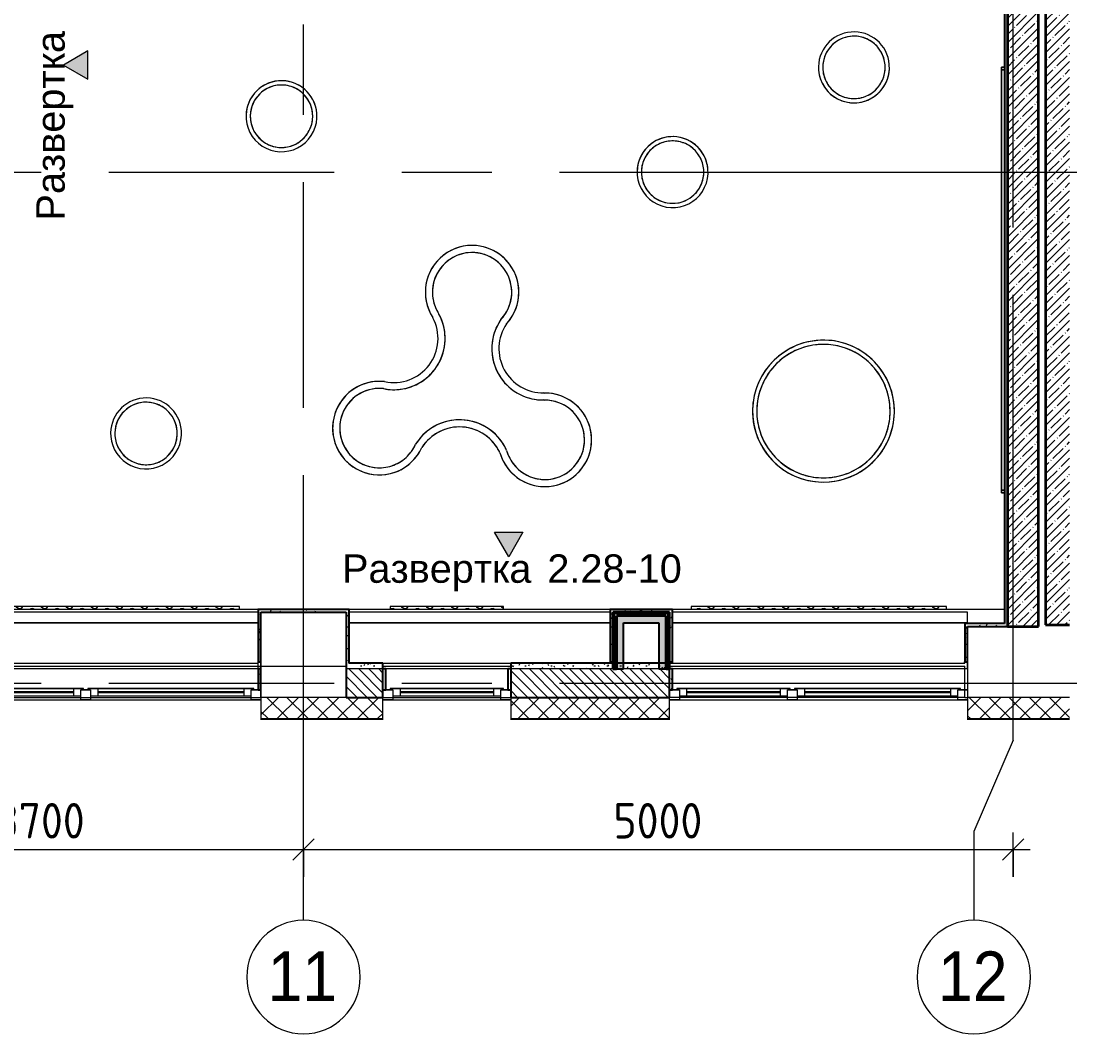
# Model space of a CAD drawing. Header units: millimetres. Extents: x 16345 to 138513, y -2470 to 23828.
# Drawn here: x 31320 to 38760, y -2470 to 4664 of the extents above; entities that cross this region are included whole.
import ezdxf

# ---------------------------------------------------------------- set-up
doc = ezdxf.new("R2010")
doc.units = ezdxf.units.MM
doc.linetypes.add('Осевая', pattern=[3175, 635, -476.25, 1587.5, -476.25])
for name, color, linetype, lineweight in [('A-ANNO-DIMS', 7, 'Continuous', 9), ('A-ANNO-DIMS-100', 7, 'Continuous', 9), ('A-GLAZ', 7, 'Continuous', 9), ('A-GLAZ-1', 7, 'Continuous', 13), ('A-WALL', 7, 'Continuous', 9), ('G-ANNO-SYMB', 7, 'Continuous', 9), ('I-FURN', 7, 'Continuous', 9), ('I-WALL', 7, 'Continuous', 9), ('Знаки', 7, 'Continuous', 9), ('Оси', 7, 'Continuous', 9), ('Оси-1', 7, 'Continuous', 20), ('Оси-2', 7, 'Осевая', 9)]:
    doc.layers.add(name, color=color, linetype=linetype, lineweight=lineweight)
for name, color, linetype, lineweight, true_color in [('A-WALL-1', 7, 'Continuous', 13, 0x3c3c3c), ('A-WALL-2', 7, 'Continuous', 35, 0x3c3c3c), ('A-WALL-3', 7, 'Continuous', 25, 0x3c3c3c), ('A-WALL-FNSH-1', 7, 'Continuous', 13, 0x3c3c3c), ('A-WALL-FNSH-2', 7, 'Continuous', 9, 0x3c3c3c), ('I-FURN-1', 7, 'Continuous', 9, 0xf0f0f0)]:
    doc.layers.add(name, color=color, linetype=linetype, lineweight=lineweight, true_color=true_color)
doc.styles.add('Arial', font='arial.ttf', dxfattribs={"width": 0.9, "height": 350})
doc.styles.add('Arial_1', font='arial.ttf', dxfattribs={"height": 200})
doc.styles.add('ISOCPEUR', font='isocpeur.ttf', dxfattribs={"width": 0.9, "height": 250})
doc.dimstyles.new('ISO-2_5_0_9К_БОЛЬШОЙ', dxfattribs={"dimscale": 304.8, "dimtxt": 248.995294, "dimasz": 0.492126, "dimexe": 0.393701, "dimexo": 0.984252, "dimgap": 0, "dimtad": 1, "dimdec": 0, "dimrnd": 10, "dimzin": 0, "dimdsep": 46, "dimtxsty": 'ISOCPEUR', "dimblk1": 'OBLIQUE', "dimblk2": 'OBLIQUE', "dimsah": 1, "dimcen": 0.09, "dimdle": 0.393701, "dimazin": 0, "dimtfac": 1, "dimtdec": 4, "dimtix": 1, "dimtmove": 0, "dimatfit": 3, "dimfxl": 1, "dimtvp": 1, "dimtolj": 1, "dimtzin": 0, "dimarcsym": 2})
pattern_1 = [(45, (0, 0), (-57.02463, 57.02463), []), (45, (57.025, 0), (-57.02463, 57.02463), [100.806, -20.161, 3.353, -16.808])]
pattern_2 = [(0, (0, 0), (121.92, 30.48), [10.058, -81.382, 10.058, -81.382, -487.68]), (0, (0, 0), (121.92, 30.48), [-182.88, 10.058, -172.822, 10.058, -81.382, -213.36]), (0, (0, 0), (121.92, 30.48), [-457.2, 10.058, -50.902, 10.058, -142.342]), (120, (45.72, 15.24), (-87.356454, 90.345817), [10.058, -81.382, 10.058, -81.382, -487.68]), (120, (45.72, 15.24), (-87.356454, 90.345817), [-182.88, 10.058, -172.822, 10.058, -81.382, -213.36]), (120, (45.72, 15.24), (-87.356454, 90.345817), [-457.2, 10.058, -50.902, 10.058, -142.342]), (240, (60.96, 76.2), (-34.563546, -120.825817), [10.058, -81.382, 10.058, -81.382, -487.68]), (240, (60.96, 76.2), (-34.563546, -120.825817), [-182.88, 10.058, -172.822, 10.058, -81.382, -213.36]), (240, (60.96, 76.2), (-34.563546, -120.825817), [-457.2, 10.058, -50.902, 10.058, -142.342])]
pattern_3 = [(45, (0, 0), (-106.066, 106.066), []), (135, (0, 0), (-106.066, -106.066), [])]

# ---------------------------------------------------------------- blocks, each defined once
blk = doc.blocks.new('120_Окно_СКБ_2Ст - 120_Окно_СКБ_2Ст 2100х2400 _мал створка справа_-22446225-План разверток пом_ 2_28_ Этаж 2')
at = {"layer": 'A-GLAZ'}
for p, q in [((1050, -57), (-1050, -57)), ((-1030, -127), (-1000, -127)), ((-930, -107), (100, -107)), ((100, -117), (-930, -117)), ((170, -127), (200, -127)), ((270, -107), (930, -107)), ((930, -117), (270, -117)), ((1000, -127), (1030, -127))]:
    blk.add_line(p, q, dxfattribs=at)
at = {"layer": 'A-GLAZ-1'}
for p, q in [((-1050, -127), (-1050, -57)), ((-1050, -57), (-980, -57)), ((-980, -57), (-980, -127)), ((150, -127), (150, -57)), ((150, -57), (220, -57)), ((220, -57), (220, -127)), ((980, -127), (980, -57)), ((980, -57), (1050, -57)), ((1050, -57), (1050, -127)), ((-980, -127), (-1050, -127)), ((-980, -127), (-1000, -127)), ((-1000, -127), (-1000, -137)), ((-1000, -137), (170, -137)), ((170, -137), (-1000, -137)), ((150, -87), (-980, -87)), ((-980, -87), (-980, -127)), ((-930, -137), (-930, -87)), ((100, -137), (100, -87)), ((150, -127), (150, -87)), ((220, -127), (150, -127)), ((170, -127), (150, -127)), ((170, -137), (170, -127)), ((220, -127), (200, -127)), ((200, -127), (200, -137)), ((200, -137), (1000, -137)), ((1000, -137), (200, -137)), ((980, -87), (220, -87)), ((220, -87), (220, -127)), ((270, -137), (270, -87)), ((930, -137), (930, -87)), ((980, -127), (980, -87)), ((1050, -127), (980, -127)), ((1000, -127), (980, -127)), ((1000, -137), (1000, -127))]:
    blk.add_line(p, q, dxfattribs=at)
blk = doc.blocks.new('120_Окно_СКБ_2Ст - 120_Окно_СКБ_2Ст 2100х2400 _мал створка справа_-V1-План разверток пом_ 2_28_ Этаж 2')
at = {"layer": 'A-GLAZ'}
for p, q in [((1050, -57), (-1050, -57)), ((-1050, -127), (-1000, -127)), ((-930, -107), (100, -107)), ((100, -117), (-930, -117)), ((170, -127), (200, -127)), ((270, -107), (930, -107)), ((930, -117), (270, -117)), ((1000, -127), (1030, -127))]:
    blk.add_line(p, q, dxfattribs=at)
at = {"layer": 'A-GLAZ-1'}
for p, q in [((-1050, -127), (-1050, -57)), ((-1050, -57), (-980, -57)), ((-980, -57), (-980, -127)), ((150, -127), (150, -57)), ((150, -57), (220, -57)), ((220, -57), (220, -127)), ((980, -127), (980, -57)), ((980, -57), (1050, -57)), ((1050, -57), (1050, -127)), ((-980, -127), (-1050, -127)), ((-980, -127), (-1000, -127)), ((-1000, -127), (-1000, -137)), ((-1000, -137), (170, -137)), ((170, -137), (-1000, -137)), ((150, -87), (-980, -87)), ((-980, -87), (-980, -127)), ((-930, -137), (-930, -87)), ((100, -137), (100, -87)), ((150, -127), (150, -87)), ((220, -127), (150, -127)), ((170, -127), (150, -127)), ((170, -137), (170, -127)), ((220, -127), (200, -127)), ((200, -127), (200, -137)), ((200, -137), (1000, -137)), ((1000, -137), (200, -137)), ((980, -87), (220, -87)), ((220, -87), (220, -127)), ((270, -137), (270, -87)), ((930, -137), (930, -87)), ((980, -127), (980, -87)), ((1050, -127), (980, -127)), ((1000, -127), (980, -127)), ((1000, -137), (1000, -127))]:
    blk.add_line(p, q, dxfattribs=at)
blk = doc.blocks.new('120_Окно_СКБ_1Ст - 120_Окно_СКБ_1Ст 900х2500_h_-20664874-План разверток пом_ 2_28_ Этаж 2')
at = {"layer": 'A-GLAZ'}
for p, q in [((450, -57), (-450, -57)), ((-430, -127), (-400, -127)), ((-330, -107), (330, -107)), ((330, -117), (-330, -117)), ((400, -127), (430, -127))]:
    blk.add_line(p, q, dxfattribs=at)
at = {"layer": 'A-GLAZ-1'}
for p, q in [((-450, -127), (-450, -57)), ((-450, -57), (-380, -57)), ((-380, -57), (-380, -127)), ((380, -127), (380, -57)), ((380, -57), (450, -57)), ((450, -57), (450, -127)), ((-380, -127), (-450, -127)), ((-380, -127), (-400, -127)), ((-400, -127), (-400, -137)), ((-400, -137), (400, -137)), ((400, -137), (-400, -137)), ((380, -87), (-380, -87)), ((-380, -87), (-380, -127)), ((-330, -137), (-330, -87)), ((330, -137), (330, -87)), ((380, -127), (380, -87)), ((450, -127), (380, -127)), ((400, -127), (380, -127)), ((400, -137), (400, -127))]:
    blk.add_line(p, q, dxfattribs=at)
blk = doc.blocks.new('Зеркало обычное - 1_305-32858948-План разверток пом_ 2_28_ Этаж 2')
at = {"layer": 'I-FURN'}
h = blk.add_hatch(dxfattribs=at)
h.set_pattern_fill('FP_15', color=256, style=0, pattern_type=2)
h.set_pattern_definition([(45, (50, 50), (-200, 0), [141.42, -141.42]), (45, (100, 50), (-200, 0), [70.71, -212.132]), (45, (50, 100), (-200, 0), [70.71, -212.132])])
h.paths.add_polyline_path([(1480, 60), (-1480, 60), (-1480, 40), (1480, 40)])
at = {"layer": 'I-FURN-1'}
for p, q in [((1500, 60), (-1500, 60)), ((-1500, 60), (-1500, 40)), ((-1500, 40), (-1500, 60)), ((-1500, 60), (-1480, 60)), ((-1500, 40), (1500, 40)), ((-1480, 40), (-1500, 40)), ((1480, 60), (-1480, 60)), ((-1480, 60), (-1480, 40)), ((-1480, 40), (-1480, 60)), ((-1480, 60), (1480, 60)), ((-1480, 60), (1480, 60)), ((1480, 60), (-1480, 60)), ((-1480, 60), (1480, 60)), ((-1480, 40), (-1480, 60)), ((-1480, 40), (-1480, 60)), ((-1480, 40), (1480, 40)), ((1480, 40), (-1480, 40)), ((1480, 40), (-1480, 40)), ((-1480, 40), (1480, 40)), ((1480, 40), (-1480, 40)), ((1480, 40), (1480, 60)), ((1480, 60), (1480, 40)), ((1480, 60), (1500, 60)), ((1480, 60), (1480, 40)), ((1480, 40), (1480, 60)), ((1500, 40), (1480, 40)), ((1500, 40), (1500, 60)), ((1500, 60), (1500, 40))]:
    blk.add_line(p, q, dxfattribs=at)
blk = doc.blocks.new('рекреация сидение - рекреация сидение-V3-План разверток пом_ 2_28_ Этаж 2')
at = {"layer": 'I-FURN-1'}
for p, q in [((560.3, -52.6), (553.5, -52)), ((553.5, -52), (560.3, -52.6)), ((560.8, -2.5), (554, -1.8)), ((554, -1.8), (560.8, -2.5))]:
    blk.add_line(p, q, dxfattribs=at)
for centre, radius, start, end in [((0.7, 671), 329.5, 321.23719, 216.91447), ((0.7, 671), 329.5, 321.23719, 172.44886), ((0.7, 671), 279.5, 33.89658, 184.33322), ((0.7, 671), 279.5, 33.89658, 143.95292), ((0.7, 671), 279.5, 143.95292, 156.1814), ((0.7, 671), 279.5, 320.52569, 33.76562), ((0.7, 671), 279.5, 21.6681, 33.76562), ((0.7, 671), 279.5, 156.1814, 184.33322), ((0.7, 671), 279.5, 9.43962, 21.6681), ((0.7, 671), 329.5, 172.44886, 216.91447), ((0.7, 671), 279.5, 332.75417, 9.43962), ((0.7, 671), 279.5, 184.40396, 217.32381), ((0.7, 671), 279.5, 184.40396, 205.09533), ((0.7, 671), 279.5, 205.09533, 217.32381), ((0.7, 671), 279.5, 320.52569, 332.75417), ((-526.9, 308.3), 311.3, 261.83484, 31.95273), ((-526.9, 308.3), 311.3, 261.83484, 31.95273), ((-526.9, 308.3), 361.3, 282.26857, 32.32313), ((-526.9, 308.3), 361.3, 2.30825, 32.32313), ((526.9, 308.3), 361.3, 149.20689, 222.03419), ((526.9, 308.3), 361.3, 149.20689, 170.04453), ((526.9, 308.3), 311.3, 149.85072, 274.99192), ((526.9, 308.3), 311.3, 149.85072, 274.99192), ((-526.9, 308.3), 361.3, 332.29337, 2.30825), ((526.9, 308.3), 361.3, 170.04453, 211.71982), ((-526.9, 308.3), 361.3, 312.28345, 332.29337), ((526.9, 308.3), 361.3, 211.71982, 222.03419), ((-585.4, -329), 329.5, 87.51083, 339.44799), ((-585.4, -329), 329.5, 87.51083, 120.37219), ((-526.9, 308.3), 361.3, 262.25865, 312.28345), ((526.9, 308.3), 361.3, 222.13864, 274.23275), ((526.9, 308.3), 361.3, 222.13864, 242.97629), ((-585.4, -329), 279.5, 87.97918, 171.82305), ((-585.4, -329), 329.5, 120.37219, 131.32598), ((-585.4, -329), 279.5, 99.98543, 136.0042), ((-585.4, -329), 279.5, 87.97918, 99.98543), ((-526.9, 308.3), 361.3, 262.25865, 282.26857), ((583.6, -331.2), 329.5, 200.15032, 93.96127), ((526.9, 308.3), 361.3, 242.97629, 263.81393), ((583.6, -331.2), 329.5, 233.25609, 93.96127), ((526.9, 308.3), 361.3, 263.81393, 274.23275), ((583.6, -331.2), 279.5, 284.56297, 94.77994), ((583.6, -331.2), 279.5, 33.98817, 94.77994), ((-585.4, -329), 329.5, 131.32598, 218.9563), ((-585.4, -329), 279.5, 136.0042, 171.82305), ((583.6, -331.2), 279.5, 21.82981, 33.98817), ((-585.4, -329), 279.5, 172.02296, 279.95539), ((-585.4, -329), 279.5, 172.02296, 220.04798), ((-1.3, -594.8), 363.8, 79.64543, 152.02272), ((-1.3, -594.8), 363.8, 100.32466, 152.02272), ((-1.3, -594.8), 313.8, 28.57246, 151.42754), ((-1.3, -594.8), 313.8, 50.90975, 151.42754), ((-1.3, -594.8), 363.8, 32.77225, 100.32466), ((-1.3, -594.8), 363.8, 69.30582, 79.64543), ((-1.3, -594.8), 363.8, 38.28698, 69.30582), ((583.6, -331.2), 279.5, 9.67145, 21.82981), ((583.6, -331.2), 279.5, 357.5131, 9.67145), ((-1.3, -594.8), 313.8, 28.57246, 50.90975), ((-1.3, -594.8), 363.8, 32.77225, 38.28698), ((583.6, -331.2), 279.5, 333.19639, 357.5131), ((-585.4, -329), 279.5, 292.10373, 340.11053), ((-585.4, -329), 279.5, 328.10427, 340.11053), ((-585.4, -329), 329.5, 328.4942, 339.44799), ((583.6, -331.2), 329.5, 200.15032, 233.25609), ((-1.3, -594.8), 363.8, 27.94737, 32.66254), ((-1.3, -594.8), 363.8, 27.94737, 32.66254), ((583.6, -331.2), 279.5, 199.45448, 284.56297), ((583.6, -331.2), 279.5, 199.45448, 223.77119), ((-585.4, -329), 329.5, 218.9563, 328.4942), ((-585.4, -329), 279.5, 220.04798, 244.06049), ((-585.4, -329), 279.5, 316.09802, 328.10427), ((583.6, -331.2), 279.5, 308.87968, 333.19639), ((-585.4, -329), 279.5, 244.06049, 256.06674), ((-585.4, -329), 279.5, 280.07925, 292.08551), ((-585.4, -329), 279.5, 280.07925, 292.08551), ((-585.4, -329), 279.5, 292.10373, 316.09802), ((583.6, -331.2), 279.5, 223.77119, 296.72132), ((583.6, -331.2), 279.5, 296.72132, 308.87968), ((-585.4, -329), 279.5, 256.06674, 279.95539)]:
    blk.add_arc(centre, radius, start, end, dxfattribs=at)
blk = doc.blocks.new('Съемный металлический экран с перфорацией - E1-31419150-План разверток пом_ 2_28_ Этаж 2')
at = {"layer": 'Знаки'}
h = blk.add_hatch(dxfattribs=at)
h.set_pattern_fill('FP_18', color=256, style=0, pattern_type=2)
h.set_pattern_definition([(180, (32841.406, 541), (6e-15, -50.8), [13.612, -74.376]), (240, (32816.006, 534.194), (43.99409, -25.4), [13.612, -74.376]), (300, (32809.2, 508.794), (43.99409, 25.4), [13.612, -74.376]), (210, (32827.79, 541), (-9e-05, -101.59984), [13.612, -87.988]), (210, (32853.19, 497.01), (-9e-05, -101.59984), [13.612, -87.988]), (330, (32841.41, 541), (87.9881, 50.79984), [13.612, -87.988]), (330, (32816.01, 497.01), (87.9881, 50.79984), [13.612, -87.988]), (270, (32809.2, 522.41), (87.988, -50.8), [13.612, -87.988]), (270, (32860, 522.41), (87.988, -50.8), [13.612, -87.988])])
h.paths.add_polyline_path([(1800, 20), (0, 20), (0.2, 0), (1800, 0)])
for p, q in [((1800, 20), (0, 20)), ((0, 20), (0, 0)), ((0, 0), (1800, 0)), ((1800, 0), (1800, 20))]:
    blk.add_line(p, q, dxfattribs=at)
blk = doc.blocks.new('Съемный металлический экран с перфорацией - E1-V6-План разверток пом_ 2_28_ Этаж 2')
at = {"layer": 'Знаки'}
h = blk.add_hatch(dxfattribs=at)
h.set_pattern_fill('FP_20', color=256, style=0, pattern_type=2)
h.set_pattern_definition([(180, (37822.98, 541), (6e-15, -50.8), [13.612, -74.376]), (240, (37797.58, 534.194), (43.99409, -25.4), [13.612, -74.376]), (300, (37790.77, 508.794), (43.99409, 25.4), [13.612, -74.376]), (210, (37809.37, 541), (-9e-05, -101.59984), [13.612, -87.988]), (210, (37834.77, 497.01), (-9e-05, -101.59984), [13.612, -87.988]), (330, (37822.98, 541), (87.9881, 50.79984), [13.612, -87.988]), (330, (37797.58, 497.01), (87.9881, 50.79984), [13.612, -87.988]), (270, (37790.77, 522.41), (87.988, -50.8), [13.612, -87.988]), (270, (37841.57, 522.41), (87.988, -50.8), [13.612, -87.988])])
h.paths.add_polyline_path([(1800, 20), (0, 20), (0, 0), (1800, 0)])
for p, q in [((1800, 20), (0, 20)), ((0, 20), (0, 0)), ((0, 0), (1800, 0)), ((1800, 0), (1800, 20))]:
    blk.add_line(p, q, dxfattribs=at)
blk = doc.blocks.new('Съемный металлический экран с перфорацией - E2-31419932-План разверток пом_ 2_28_ Этаж 2')
at = {"layer": 'Знаки'}
h = blk.add_hatch(dxfattribs=at)
h.set_pattern_fill('FP_21', color=256, style=0, pattern_type=2)
h.set_pattern_definition([(180, (34701.406, 541), (6e-15, -50.8), [13.612, -74.376]), (240, (34676.006, 534.194), (43.99409, -25.4), [13.612, -74.376]), (300, (34669.2, 508.794), (43.99409, 25.4), [13.612, -74.376]), (210, (34687.79, 541), (-9e-05, -101.59984), [13.612, -87.988]), (210, (34713.19, 497.01), (-9e-05, -101.59984), [13.612, -87.988]), (330, (34701.41, 541), (87.9881, 50.79984), [13.612, -87.988]), (330, (34676.01, 497.01), (87.9881, 50.79984), [13.612, -87.988]), (270, (34669.2, 522.41), (87.988, -50.8), [13.612, -87.988]), (270, (34720, 522.41), (87.988, -50.8), [13.612, -87.988])])
h.paths.add_polyline_path([(800, 20), (0, 20), (0, 0), (800, 0)])
for p, q in [((800, 20), (0, 20)), ((0, 20), (0, 0)), ((0, 0), (800, 0)), ((800, 0), (800, 20))]:
    blk.add_line(p, q, dxfattribs=at)
blk = doc.blocks.new('ПУФ_500 - 1_50а-V7-План разверток пом_ 2_28_ Этаж 2')
at = {"layer": 'I-FURN-1'}
for radius, start, end in [(250, 360, 180), (250, 0, 180), (220, 12.85714, 180), (220, 102.85714, 141.42857), (220, 77.14286, 102.85714), (220, 64.28571, 77.14286), (220, 51.42857, 64.28571), (220, 0, 51.42857), (220, 154.28571, 167.14286), (220, 141.42857, 154.28571), (250, 180, 360), (250, 180, 257.14286), (220, 167.14286, 180), (220, 180, 360), (220, 180, 192.85714), (220, 360, 12.85714), (220, 347.14286, 360), (220, 192.85714, 205.71429), (250, 257.14286, 360), (220, 321.42857, 347.14286), (220, 205.71429, 231.42857), (220, 308.57143, 321.42857), (220, 231.42857, 257.14286), (220, 257.14286, 270), (220, 270, 282.85714), (220, 282.85714, 295.71429), (220, 295.71429, 308.57143)]:
    blk.add_arc((0, 0), radius, start, end, dxfattribs=at)
blk = doc.blocks.new('ПУФ_500 - 1_50б-V8-План разверток пом_ 2_28_ Этаж 2')
at = {"layer": 'I-FURN-1'}
for radius, start, end in [(250, 360, 180), (250, 0, 180), (220, 360, 180), (220, 128.57143, 154.28571), (220, 51.42857, 128.57143), (220, 38.57143, 51.42857), (220, 154.28571, 180), (220, 25.71429, 38.57143), (220, 0, 25.71429), (250, 180, 360), (250, 180, 205.71429), (220, 180, 231.42857), (220, 180, 205.71429), (220, 270, 360), (220, 334.28571, 360), (250, 205.71429, 360), (220, 205.71429, 218.57143), (220, 218.57143, 231.42857), (220, 308.57143, 321.42857), (220, 321.42857, 334.28571), (220, 231.42857, 270), (220, 231.42857, 244.28571), (220, 244.28571, 257.14286), (220, 257.14286, 282.85714), (220, 282.85714, 295.71429), (220, 295.71429, 308.57143)]:
    blk.add_arc((0, 0), radius, start, end, dxfattribs=at)
blk = doc.blocks.new('ПУФ_500 - 1_50в-V9-План разверток пом_ 2_28_ Этаж 2')
at = {"layer": 'I-FURN-1'}
for radius, start, end in [(250, 360, 180), (250, 0, 180), (220, 128.57143, 180), (220, 128.57143, 141.42857), (220, 115.71429, 128.57143), (220, 115.71429, 128.57143), (220, 51.42857, 115.71429), (220, 102.85714, 115.71429), (220, 90, 102.85714), (220, 64.28571, 90), (220, 38.57143, 64.28571), (220, 360, 51.42857), (220, 154.28571, 180), (220, 141.42857, 154.28571), (220, 25.71429, 38.57143), (220, 0, 25.71429), (250, 180, 360), (220, 180, 257.14286), (220, 180, 218.57143), (220, 244.28571, 360), (220, 270, 360), (250, 180, 360), (220, 218.57143, 244.28571), (220, 257.14286, 270)]:
    blk.add_arc((0, 0), radius, start, end, dxfattribs=at)
blk = doc.blocks.new('ПУФ2 - 1_52а-32356763-План разверток пом_ 2_28_ Этаж 2')
at = {"layer": 'I-FURN-1'}
for radius, start, end in [(500, 360, 180), (470, 360, 180), (470, 108, 144), (500, 63, 135), (470, 99, 108), (470, 90, 99), (470, 72, 90), (470, 63, 72), (470, 9, 63), (500, 0, 63), (500, 135, 180), (470, 144, 153), (470, 153, 171), (500, 180, 360), (500, 180, 225), (470, 171, 180), (470, 180, 243), (470, 180, 198), (470, 306, 360), (470, 324, 360), (470, 0, 9), (500, 342, 360), (470, 198, 261), (500, 315, 342), (470, 279, 324), (500, 225, 261), (500, 261, 315), (470, 243, 306), (470, 261, 279)]:
    blk.add_arc((0, 0), radius, start, end, dxfattribs=at)
blk = doc.blocks.new('ПУФ_500 - 1_50а-V10-План разверток пом_ 2_28_ Этаж 2')
at = {"layer": 'I-FURN-1'}
for radius, start, end in [(250, 360, 180), (250, 115.71429, 180), (250, 0, 115.71429), (220, 77.14286, 180), (220, 128.57143, 154.28571), (220, 115.71429, 128.57143), (220, 102.85714, 115.71429), (220, 90, 102.85714), (220, 51.42857, 90), (220, 360, 77.14286), (220, 38.57143, 51.42857), (220, 154.28571, 167.14286), (220, 25.71429, 38.57143), (220, 0, 25.71429), (250, 180, 360), (220, 167.14286, 180), (220, 180, 321.42857), (220, 180, 205.71429), (220, 321.42857, 360), (220, 347.14286, 360), (250, 180, 360), (220, 295.71429, 347.14286), (220, 205.71429, 218.57143), (220, 218.57143, 231.42857), (220, 231.42857, 257.14286), (220, 257.14286, 295.71429)]:
    blk.add_arc((0, 0), radius, start, end, dxfattribs=at)
blk = doc.blocks.new('Зашивка приборов отопления23 - Зашивка приборов отопления-33321838-План разверток пом_ 2_28_ Этаж 2')
at = {"layer": 'A-WALL'}
for p, q in [((34540, 23400), (34540, 23354)), ((36620, 23400), (34540, 23400)), ((34560, 23079), (36620, 23079)), ((36620, 23079), (34560, 23079)), ((34560, 23004), (36620, 23004))]:
    blk.add_line(p, q, dxfattribs=at)
blk = doc.blocks.new('Зашивка приборов отопления24 - Зашивка приборов отопления-33321996-План разверток пом_ 2_28_ Этаж 2')
at = {"layer": 'A-WALL'}
for p, q in [((36380, 23400), (35480, 23400)), ((34780, 23079), (36620, 23079)), ((36620, 23079), (34780, 23079)), ((34780, 23004), (36620, 23004))]:
    blk.add_line(p, q, dxfattribs=at)
blk = doc.blocks.new('Зашивка приборов отопления25 - Зашивка приборов отопления-33322064-План разверток пом_ 2_28_ Этаж 2')
at = {"layer": 'A-WALL'}
for p, q in [((34540, 23400), (34540, 23354)), ((36640, 23400), (34540, 23400)), ((34540, 23084), (34540, 23079)), ((34540, 23079), (36620, 23079)), ((36620, 23079), (34540, 23079)), ((34540, 23079), (34540, 23004)), ((34540, 23004), (36620, 23004))]:
    blk.add_line(p, q, dxfattribs=at)
blk = doc.blocks.new('Ось сетки - D8-29747960-План разверток пом_ 2_28_ Этаж 2')
at = {"layer": 'Оси-1'}
for start, end in [(360, 180), (180, 360)]:
    blk.add_arc((0, 0), 4, start, end, dxfattribs=at)
blk = doc.blocks.new('Фасад - Марка фасада_Указатель-25386507-План разверток пом_ 2_28_ Этаж 2')
at = {"layer": 'G-ANNO-SYMB'}
blk.add_hatch(color=256, dxfattribs=at).paths.add_polyline_path([(-1, 0), (0, 1.732), (1, 0), (0, 0)])
for p, q in [((0, 1.732), (-1, 0)), ((1, 0), (0, 1.732)), ((-1, 0), (0, 0)), ((0, 0), (1, 0))]:
    blk.add_line(p, q, dxfattribs=at)
blk = doc.blocks.new('DIMBLOCK12-План разверток пом_ 2_28_ Этаж 2')
at = {"layer": 'A-ANNO-DIMS-100'}
for p, q in [((29610, -1364.8), (29610, -1050.9)), ((33310, -1364.8), (33310, -1050.9)), ((29610, -1170.9), (33310, -1170.9)), ((29610, -1170.9), (29610, -1364.8)), ((33310, -1170.9), (33310, -1364.8))]:
    blk.add_line(p, q, dxfattribs=at)
at = {"layer": 'A-ANNO-DIMS-100', "lineweight": 20}
for p, q in [((29610, -1170.9), (29685, -1095.9)), ((33310, -1170.9), (33385, -1095.9)), ((29610, -1170.9), (29535, -1245.9)), ((33310, -1170.9), (33235, -1245.9))]:
    blk.add_line(p, q, dxfattribs=at)
at = {"layer": 'A-ANNO-DIMS-100', "color": 0, "insert": (31144, -844.3), "char_height": 250, "width": 758.478, "attachment_point": 1, "line_spacing_factor": 1.149209, "style": 'ISOCPEUR'}
blk.add_mtext('3700', dxfattribs=at)
blk = doc.blocks.new('_Oblique')
at = {"color": 0, "linetype": 'ByBlock', "lineweight": -2}
blk.add_line((-0.5, -0.5), (0.5, 0.5), dxfattribs=at)
blk = doc.blocks.new('DIMBLOCK13-План разверток пом_ 2_28_ Этаж 2')
at = {"layer": 'A-ANNO-DIMS-100'}
for p, q in [((33310, -1364.8), (33310, -1050.9)), ((38310, -1364.8), (38310, -1050.9)), ((33310, -1170.9), (38430, -1170.9)), ((33310, -1170.9), (33310, -1364.8)), ((38310, -1170.9), (38310, -1364.8))]:
    blk.add_line(p, q, dxfattribs=at)
at = {"layer": 'A-ANNO-DIMS-100', "lineweight": 20}
for p, q in [((33310, -1170.9), (33385, -1095.9)), ((38310, -1170.9), (38385, -1095.9)), ((33310, -1170.9), (33235, -1245.9)), ((38310, -1170.9), (38235, -1245.9))]:
    blk.add_line(p, q, dxfattribs=at)
at = {"layer": 'A-ANNO-DIMS-100', "color": 0, "insert": (35494, -844.3), "char_height": 250, "width": 758.478, "attachment_point": 1, "line_spacing_factor": 1.149209, "style": 'ISOCPEUR'}
blk.add_mtext('5000', dxfattribs=at)

msp = doc.modelspace()

# ---------------------------------------------------------------- hatches: boundary and pattern name
at = {"layer": 'A-WALL'}
h = msp.add_hatch(dxfattribs=at)
h.set_pattern_fill('FP_12', color=256, style=0, pattern_type=2)
h.set_pattern_definition([(135, (0, 0), (-35.35534, -35.35534), [])])
h.paths.add_polyline_path([(35200.1, -100), (35890, -100), (35890, 100), (34770, 100), (34770, -100)])
h.paths.add_polyline_path([(33870, -100), (33870, 100), (33610, 100), (33610, -100)])
h = msp.add_hatch(dxfattribs=at)
h.set_pattern_fill('FP_1', color=256, style=0, pattern_type=2)
h.set_pattern_definition([(45, (0, 0), (-70.71068, 70.71068), []), (135, (0, 0), (-70.71068, -70.71068), [])])
h.paths.add_polyline_path([(37990, -250), (38709.1, -250), (38709.1, -100), (37990, -100)])
h.paths.add_polyline_path([(35785.1, -250), (35890, -250), (35890, -100), (34770, -100), (34770, -250), (35200.1, -250)])
h.paths.add_polyline_path([(33870, -250), (33870, -100), (33010, -100), (33010, -250), (33444.8, -250)])
h.paths.add_polyline_path([(30710, -250), (30910, -250), (30910, -100), (30710, -100), (30710, -117.6)])
at = {"layer": 'I-WALL'}
h = msp.add_hatch(dxfattribs=at)
h.set_pattern_fill('FP_2', color=256, style=0, pattern_type=2)
h.set_pattern_definition(pattern_1)
h.paths.add_polyline_path([(38270, 400), (38490, 400), (38490, 7400), (38270, 7400), (38270, 494.1)])
h = msp.add_hatch(dxfattribs=at)
h.set_pattern_fill('FP_2', color=256, style=0, pattern_type=2)
h.set_pattern_definition(pattern_1)
h.paths.add_polyline_path([(38709.1, 410), (38709.1, 7400), (38540, 7400), (38540, 410)])
h = msp.add_hatch(dxfattribs=at)
h.set_pattern_fill('FP_14', color=256, style=0, pattern_type=2)
h.set_pattern_definition(pattern_2)
h.paths.add_polyline_path([(38270, 400), (38270, 5250), (38250, 5250), (38250, 400)])
h = msp.add_hatch(dxfattribs=at)
h.set_pattern_fill('FP_14', color=256, style=0, pattern_type=2)
h.set_pattern_definition(pattern_2)
h.paths.add_polyline_path([(32990, 150), (33010, 150), (33010, 520), (32990, 520), (32990, 494.1)])
h = msp.add_hatch(dxfattribs=at)
h.set_pattern_fill('FP_14', color=256, style=0, pattern_type=2)
h.set_pattern_definition(pattern_2)
h.paths.add_polyline_path([(33610, 500), (33630, 500), (33630, 520), (33010, 520), (33010, 500)])
h = msp.add_hatch(dxfattribs=at)
h.set_pattern_fill('FP_14', color=256, style=0, pattern_type=2)
h.set_pattern_definition(pattern_2)
h.paths.add_polyline_path([(33630, 140), (33630, 500), (33610, 500), (33610, 140)])
h = msp.add_hatch(dxfattribs=at)
h.set_pattern_fill('FP_14', color=256, style=0, pattern_type=2)
h.set_pattern_definition(pattern_2)
h.paths.add_polyline_path([(35890, 500), (35910, 500), (35910, 520), (35470, 520), (35470, 500), (35490, 500)])
h = msp.add_hatch(dxfattribs=at)
h.set_pattern_fill('FP_14', color=256, style=0, pattern_type=2)
h.set_pattern_definition(pattern_2)
h.paths.add_polyline_path([(35490, 150), (35490, 500), (35470, 500), (35470, 150)])
h = msp.add_hatch(dxfattribs=at)
h.set_pattern_fill('FP_13', color=256, style=0, pattern_type=2)
h.set_pattern_definition(pattern_3)
h.paths.add_polyline_path([(35502.5, 100), (35502.5, 500), (35490, 500), (35490, 100)])
h = msp.add_hatch(dxfattribs=at)
h.set_pattern_fill('FP_13', color=256, style=0, pattern_type=2)
h.set_pattern_definition(pattern_3)
h.paths.add_polyline_path([(35890, 487.5), (35890, 500), (35502.5, 500), (35502.5, 487.5), (35877.5, 487.5)])
h = msp.add_hatch(dxfattribs=at)
h.set_pattern_fill('FP_13', color=256, style=0, pattern_type=2)
h.set_pattern_definition(pattern_3)
h.paths.add_polyline_path([(35515, 100), (35515, 487.5), (35502.5, 487.5), (35502.5, 100)])
h = msp.add_hatch(dxfattribs=at)
h.set_pattern_fill('FP_13', color=256, style=0, pattern_type=2)
h.set_pattern_definition(pattern_3)
h.paths.add_polyline_path([(35865, 475), (35877.5, 475), (35877.5, 487.5), (35515, 487.5), (35515, 475), (35785.1, 475)])
for points in [[(35565, 100), (35565, 475), (35515, 475), (35515, 100)], [(35815, 425), (35865, 425), (35865, 475), (35565, 475), (35565, 425), (35785.1, 425)], [(35865, 100), (35865, 425), (35815, 425), (35815, 100)]]:
    msp.add_hatch(color=256, dxfattribs=at).paths.add_polyline_path(points)
h = msp.add_hatch(dxfattribs=at)
h.set_pattern_fill('FP_13', color=256, style=0, pattern_type=2)
h.set_pattern_definition(pattern_3)
h.paths.add_polyline_path([(35865, 100), (35877.5, 100), (35877.5, 475), (35865, 475), (35865, 117.8)])
h = msp.add_hatch(dxfattribs=at)
h.set_pattern_fill('FP_13', color=256, style=0, pattern_type=2)
h.set_pattern_definition(pattern_3)
h.paths.add_polyline_path([(35890, 100), (35890, 487.5), (35877.5, 487.5), (35877.5, 100)])
h = msp.add_hatch(dxfattribs=at)
h.set_pattern_fill('FP_14', color=256, style=0, pattern_type=2)
h.set_pattern_definition(pattern_2)
h.paths.add_polyline_path([(35910, 150), (35910, 500), (35890, 500), (35890, 150)])
h = msp.add_hatch(dxfattribs=at)
h.set_pattern_fill('FP_14', color=256, style=0, pattern_type=2)
h.set_pattern_definition(pattern_2)
h.paths.add_polyline_path([(37990, 400), (38250, 400), (38250, 420), (37970, 420), (37970, 400)])
h = msp.add_hatch(dxfattribs=at)
h.set_pattern_fill('FP_14', color=256, style=0, pattern_type=2)
h.set_pattern_definition(pattern_2)
h.paths.add_polyline_path([(37990, 150), (37990, 400), (37970, 400), (37970, 150)])
h = msp.add_hatch(dxfattribs=at)
h.set_pattern_fill('FP_14', color=256, style=0, pattern_type=2)
h.set_pattern_definition(pattern_2)
h.paths.add_polyline_path([(33010, -48), (33010, 100), (32990, 100), (32990, -48)])
h = msp.add_hatch(dxfattribs=at)
h.set_pattern_fill('FP_14', color=256, style=0, pattern_type=2)
h.set_pattern_definition(pattern_2)
h.paths.add_polyline_path([(34770, 100), (35890, 100), (35890, 140), (34770, 140), (34770, 117.8)])
h.paths.add_polyline_path([(33610, 100), (33870, 100), (33870, 140), (33610, 140), (33610, 117.8)])
h = msp.add_hatch(dxfattribs=at)
h.set_pattern_fill('FP_14', color=256, style=0, pattern_type=2)
h.set_pattern_definition(pattern_2)
h.paths.add_polyline_path([(33890, -48), (33890, 100), (33870, 100), (33870, -48)])
h = msp.add_hatch(dxfattribs=at)
h.set_pattern_fill('FP_14', color=256, style=0, pattern_type=2)
h.set_pattern_definition(pattern_2)
h.paths.add_polyline_path([(34770, -48), (34770, 100), (34750, 100), (34750, -48)])
h = msp.add_hatch(dxfattribs=at)
h.set_pattern_fill('FP_14', color=256, style=0, pattern_type=2)
h.set_pattern_definition(pattern_2)
h.paths.add_polyline_path([(35910, -48), (35910, 100), (35890, 100), (35890, -48)])

# ---------------------------------------------------------------- linework, layer by layer
at = {"layer": 'A-WALL'}
for p, q in [((35502.5, 487.5), (35502.5, 100)), ((35877.5, 487.5), (35502.5, 487.5)), ((35877.5, 100), (35877.5, 487.5)), ((33870, 100), (33610, 100)), ((35815, 100), (34770, 100)), ((33010, -100), (33010, -48)), ((30910, -100), (33010, -100)), ((33870, -100), (34770, -100)), ((37970, -100), (37990, -100)), ((33010, -250), (33870, -250)), ((34770, -250), (35890, -250)), ((37990, -250), (38709.1, -250))]:
    msp.add_line(p, q, dxfattribs=at)
at = {"layer": 'A-WALL-1'}
for p, q in [((33610, -100), (33010, -100)), ((33010, -100), (33010, -250)), ((33870, -250), (33870, -100)), ((34770, -100), (34770, -250)), ((35890, -250), (35890, -100)), ((38709.1, -100), (37990, -100)), ((37990, -100), (37990, -250))]:
    msp.add_line(p, q, dxfattribs=at)
at = {"layer": 'A-WALL-2'}
for p, q in [((38270, 7400), (38270, 400)), ((38490, 400), (38490, 7400)), ((38540, 7400), (38540, 410)), ((35490, 500), (35490, 100)), ((35890, 500), (35490, 500)), ((35515, 475), (35515, 100)), ((35865, 475), (35515, 475)), ((35865, 100), (35865, 475)), ((35890, 100), (35890, 500)), ((38270, 400), (38490, 400)), ((38540, 410), (38709.1, 410)), ((35490, 100), (35515, 100)), ((35865, 100), (35890, 100))]:
    msp.add_line(p, q, dxfattribs=at)
at = {"layer": 'A-WALL-3'}
for p, q in [((38250, 5250), (38250, 420)), ((32990, 520), (32990, 150)), ((33630, 520), (32990, 520)), ((33010, 150), (33010, 500)), ((33010, 500), (33610, 500)), ((33610, 500), (33610, -100)), ((33630, 520), (33630, 140)), ((35910, 520), (35470, 520)), ((35470, 520), (35470, 150)), ((35910, 150), (35910, 520)), ((35565, 100), (35565, 425)), ((35565, 425), (35815, 425)), ((35815, 425), (35815, 100)), ((38250, 420), (37970, 420)), ((37970, 420), (37970, 150)), ((37990, 400), (38270, 400)), ((37990, 150), (37990, 400)), ((32990, 150), (33010, 150)), ((35470, 150), (35490, 150)), ((35890, 150), (35910, 150)), ((37970, 150), (37990, 150)), ((33010, 100), (32990, 100)), ((32990, 100), (32990, -48)), ((33010, -48), (33010, 100)), ((33870, 140), (33630, 140)), ((33870, -100), (33870, 140)), ((33890, 100), (33870, 100)), ((33890, -48), (33890, 100)), ((34770, 100), (34750, 100)), ((34750, 100), (34750, -48)), ((34770, 140), (34770, -100)), ((35890, 140), (34770, 140)), ((35515, 100), (35565, 100)), ((35815, 100), (35865, 100)), ((35890, -100), (35890, 100)), ((35910, 100), (35890, 100)), ((35910, -48), (35910, 100)), ((32990, -48), (33010, -48)), ((33870, -48), (33890, -48)), ((34750, -48), (34770, -48)), ((35890, -48), (35910, -48)), ((33610, -100), (33870, -100)), ((34770, -100), (35890, -100))]:
    msp.add_line(p, q, dxfattribs=at)
at = {"layer": 'A-WALL-FNSH-1'}
for p, q in [((38249, 5249), (38249, 421)), ((32989, 521), (32989, 141)), ((33631, 521), (32989, 521)), ((33631, 141), (33631, 521)), ((35469, 521), (35469, 141)), ((35911, 521), (35469, 521)), ((35911, 150), (35911, 521)), ((37969, 421), (37969, 150)), ((38249, 421), (37969, 421)), ((32990, 141), (32990, 150)), ((35470, 140), (35470, 150)), ((35910, 150), (35911, 150)), ((37969, 150), (37970, 150)), ((32989, 141), (32990, 141)), ((32990, 100), (32989, 100)), ((32989, 100), (32989, -48)), ((33870, 141), (33631, 141)), ((33870, 140), (33870, 141)), ((33891, 100), (33890, 100)), ((33891, -48), (33891, 100)), ((34750, 100), (34749, 100)), ((34749, 100), (34749, -48)), ((35469, 141), (34770, 141)), ((34770, 141), (34770, 140)), ((35911, 100), (35910, 100)), ((35911, -48), (35911, 100)), ((37970, 100), (37969, 100)), ((37969, 100), (37969, -48)), ((37970, -48), (37970, 100)), ((32989, -48), (32990, -48)), ((33890, -48), (33891, -48)), ((34749, -48), (34750, -48)), ((35910, -48), (35911, -48)), ((37969, -48), (37970, -48)), ((33010, -250), (33010, -253)), ((33010, -253), (33870, -253)), ((33870, -253), (33870, -250)), ((34770, -250), (34770, -253)), ((34770, -253), (35890, -253)), ((35890, -253), (35890, -250)), ((37990, -250), (37990, -253)), ((37990, -253), (38709.1, -253))]:
    msp.add_line(p, q, dxfattribs=at)
at = {"layer": 'A-WALL-FNSH-2'}
for p, q in [((33010, -253), (33010, -258)), ((33870, -258), (33870, -253)), ((34770, -253), (34770, -258)), ((35890, -258), (35890, -253)), ((37990, -253), (37990, -258))]:
    msp.add_line(p, q, dxfattribs=at)
at = {"layer": 'I-WALL'}
for p, q in [((30931, 521), (32989, 521)), ((33630, 521), (33630, 520)), ((33631, 521), (35469, 521)), ((35911, 521), (38249, 521)), ((32989, 520), (30931, 520)), ((35470, 520), (33630, 520)), ((38249, 520), (35911, 520)), ((33010, 150), (33010, 100)), ((35910, 150), (35910, 141)), ((37969, 141), (37969, 150)), ((37970, 141), (37970, 150)), ((37990, 150), (37990, -48)), ((30930, 120), (33610, 120)), ((30931, 140), (32990, 140)), ((30932, 141), (32989, 141)), ((32990, 100), (32990, 140)), ((33870, 141), (34770, 141)), ((33870, 140), (34770, 140)), ((33870, 120), (34770, 120)), ((35890, 140), (37970, 140)), ((35890, 120), (37970, 120)), ((35910, 141), (37970, 141)), ((37970, -100), (37970, 120)), ((37990, 100), (37970, 100)), ((37990, -48), (37970, -48)), ((37970, -100), (35890, -100))]:
    msp.add_line(p, q, dxfattribs=at)
at = {"layer": 'Оси'}
for p, q in [((36260, 3600), (38760, 3600)), ((38310, -400.5), (38310, 2099.5)), ((33310, -1670.5), (33310, 829.5)), ((36260, 0), (38760, 0)), ((38310, -400.5), (38033.9, -1045.5)), ((38033.9, -1045.5), (38033.9, -1670.5))]:
    msp.add_line(p, q, dxfattribs=at)
at = {"layer": 'Оси-2'}
for p, q in [((33310, 829.5), (33310, 21302.9)), ((38310, 2099.5), (38310, 21302.9)), ((21302, 3600), (36260, 3600)), ((21302, 0), (36260, 0))]:
    msp.add_line(p, q, dxfattribs=at)

# ---------------------------------------------------------------- block references
at = {"layer": 'A-GLAZ', "rotation": 180}
for name, p in [('120_Окно_СКБ_2Ст - 120_Окно_СКБ_2Ст 2100х2400 _мал створка справа_-22446225-План разверток пом_ 2_28_ Этаж 2', (31960, -175)), ('120_Окно_СКБ_1Ст - 120_Окно_СКБ_1Ст 900х2500_h_-20664874-План разверток пом_ 2_28_ Этаж 2', (34320, -175)), ('120_Окно_СКБ_2Ст - 120_Окно_СКБ_2Ст 2100х2400 _мал створка справа_-V1-План разверток пом_ 2_28_ Этаж 2', (36940, -175))]:
    msp.add_blockref(name, p, dxfattribs=at)
at = {"layer": 'A-WALL', "rotation": 180}
for name, p in [('Зашивка приборов отопления23 - Зашивка приборов отопления-33321838-План разверток пом_ 2_28_ Этаж 2', (67550, 23504)), ('Зашивка приборов отопления24 - Зашивка приборов отопления-33321996-План разверток пом_ 2_28_ Этаж 2', (70250, 23504)), ('Зашивка приборов отопления25 - Зашивка приборов отопления-33322064-План разверток пом_ 2_28_ Этаж 2', (72530, 23504))]:
    msp.add_blockref(name, p, dxfattribs=at)
at = {"layer": 'G-ANNO-SYMB', "xscale": 99.99999999999993, "yscale": 99.99999999999993, "zscale": 99.99999999999993, "rotation": 89.99999999999947}
msp.add_blockref('Фасад - Марка фасада_Указатель-25386507-План разверток пом_ 2_28_ Этаж 2', (31791.2, 4354.1), dxfattribs=at)
at = {"layer": 'G-ANNO-SYMB', "extrusion": (0, 0, -1), "xscale": 99.99999999999993, "yscale": 99.99999999999993, "zscale": 99.99999999999993, "rotation": 180}
msp.add_blockref('Фасад - Марка фасада_Указатель-25386507-План разверток пом_ 2_28_ Этаж 2', (-34755.8, 1063), dxfattribs=at)
at = {"layer": 'I-FURN-1'}
for name, p, rotation in [('ПУФ_500 - 1_50а-V10-План разверток пом_ 2_28_ Этаж 2', (37189, 4337.9), 184.6613193387897), ('Зеркало обычное - 1_305-32858948-План разверток пом_ 2_28_ Этаж 2', (38189, 2840), 269.9999999999995), ('ПУФ_500 - 1_50а-V7-План разверток пом_ 2_28_ Этаж 2', (33154.8, 3993.8), 184.6613193387897), ('ПУФ_500 - 1_50б-V8-План разверток пом_ 2_28_ Этаж 2', (35911, 3600), 184.6613193387897), ('рекреация сидение - рекреация сидение-V3-План разверток пом_ 2_28_ Этаж 2', (34451.3, 2084.8), 356.0638969180117), ('ПУФ2 - 1_52а-32356763-План разверток пом_ 2_28_ Этаж 2', (36974.1, 1916.4), 184.6613193387894), ('ПУФ_500 - 1_50в-V9-План разверток пом_ 2_28_ Этаж 2', (32200.7, 1759.1), 184.6613193387897)]:
    msp.add_blockref(name, p, dxfattribs=dict(at, rotation=rotation))
at = {"layer": 'Знаки', "rotation": 180}
for name, p in [('Съемный металлический экран с перфорацией - E1-31419150-План разверток пом_ 2_28_ Этаж 2', (32860, 541)), ('Съемный металлический экран с перфорацией - E2-31419932-План разверток пом_ 2_28_ Этаж 2', (34720, 541)), ('Съемный металлический экран с перфорацией - E1-V6-План разверток пом_ 2_28_ Этаж 2', (37841.6, 541))]:
    msp.add_blockref(name, p, dxfattribs=at)
at = {"layer": 'Оси-1', "xscale": 99.99999999999993, "yscale": 99.99999999999993, "zscale": 99.99999999999993}
for p in [(33310, -2070.5), (38033.9, -2070.5)]:
    msp.add_blockref('Ось сетки - D8-29747960-План разверток пом_ 2_28_ Этаж 2', p, dxfattribs=at)

# ---------------------------------------------------------------- texts
at = {"layer": 'G-ANNO-SYMB', "insert": (31427.4, 3259.3), "char_height": 200, "width": 1659.493, "attachment_point": 1, "rotation": 90, "style": 'Arial_1'}
msp.add_mtext('Развертка', dxfattribs=at)
at = {"layer": 'G-ANNO-SYMB', "char_height": 200, "attachment_point": 1, "style": 'Arial_1'}
for s, insert, width in [('Развертка', (33581.5, 907.2), 1659.493), (' 2.28-10', (34950.8, 907.2), 1266.666)]:
    msp.add_mtext(s, dxfattribs=dict(at, insert=insert, width=width))
at = {"layer": 'Оси', "char_height": 350, "width": 606.076, "attachment_point": 1, "style": 'Arial'}
for s, insert in [('11', (33057.4, -1889.8)), ('12', (37781.3, -1889.8))]:
    msp.add_mtext(s, dxfattribs=dict(at, insert=insert))

# ---------------------------------------------------------------- dimensions: what is measured, and where the dimension line sits
at = {"layer": 'A-ANNO-DIMS'}
for base, p1, p2, override, picture, middle in [((33310, -1170.9), (29610, -1064.8), (33310, -1064.8), {"dimpost": '<>', "dimfxl": 3700}, 'DIMBLOCK12-План разверток пом_ 2_28_ Этаж 2', (31460, -1045.9)), ((38310, -1170.9), (33310, -1064.8), (38310, -1064.8), {"dimpost": '<>', "dimfxl": 5000}, 'DIMBLOCK13-План разверток пом_ 2_28_ Этаж 2', (35810, -1045.9))]:
    dim = msp.add_linear_dim(base=base, p1=p1, p2=p2, dimstyle='ISO-2_5_0_9К_БОЛЬШОЙ', override=override, dxfattribs=at)
    dim.commit()
    dim.dimension.update_dxf_attribs({"geometry": picture, "text_midpoint": middle})

doc.saveas('drawing.dxf')
